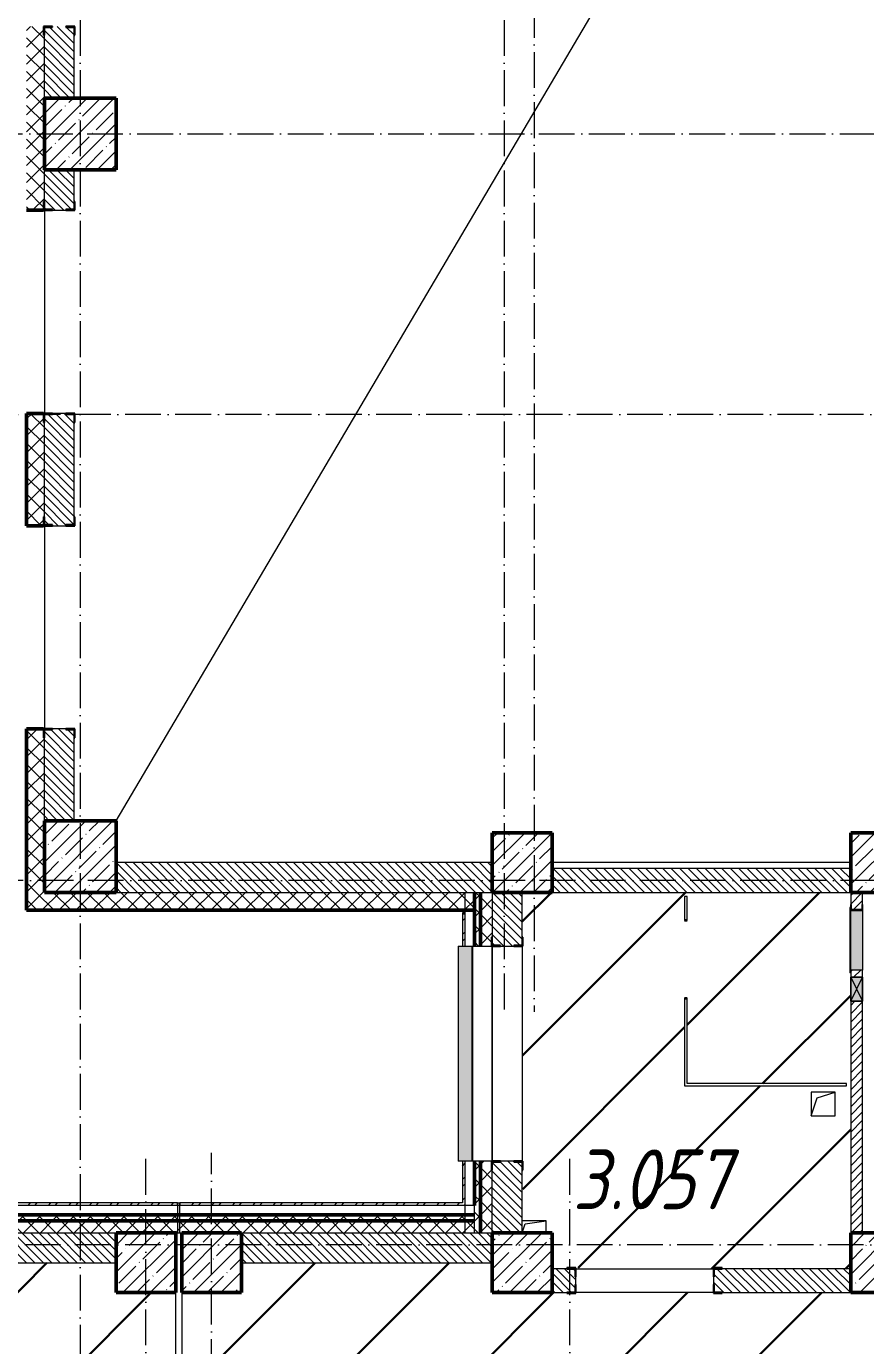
# Model space of a CAD drawing. Header units: millimetres. Extents: x 35697 to 388678, y -91946 to 171347.
# Drawn here: x 354371 to 361396, y -78326 to -67282 of the extents above; entities that cross this region are included whole.
import ezdxf

# ---------------------------------------------------------------- set-up
doc = ezdxf.new("R2010")
doc.units = ezdxf.units.MM
doc.linetypes.add('50_200_ШТРИХ_1Т_ш5_п1_п1_', pattern=[700, 500, -100, 0, -100])
for name, color, linetype, lineweight in [('2.1) ПГП окна 2.8 м', 5, 'Continuous', 30), ('A-DETL-____-OTLN-4', 7, 'Continuous', 18), ('A-DETL-GENF-OTLN', 7, 'Continuous', 9), ('A-DOOR-OPNG-MCUT', 7, 'Continuous', 35), ('A-FLOR-____-OTLN', 7, 'Continuous', 9), ('A-GENM-____-MCUT', 7, 'Continuous', 25), ('A-GENM-____-OTLN', 7, 'Continuous', 9), ('A-GENM-____-OTLN-1', 7, 'Continuous', 25), ('A-GLAZ-____-OTLN', 7, 'Continuous', 9), ('A-WALL-____-MCUT-2', 7, 'Continuous', 50), ('A-WALL-____-MCUT-3', 7, 'Continuous', 9), ('A-WALL-____-OTLN', 7, 'Continuous', 9), ('A-WALL-____-PATT-1', 7, 'Continuous', 9), ('A-WALL-FNSH-MCUT-1', 7, 'Continuous', 9), ('I-WALL-____-OTLN', 7, 'Continuous', 9), ('S-COLS-____-MCUT', 7, 'Continuous', 50), ('S-COLS-____-OTLN', 7, 'Continuous', 9), ('S-GRID-____-OTLN-1', 7, '50_200_ШТРИХ_1Т_ш5_п1_п1_', 9), ('Марки помещений', 7, 'Continuous', 9), ('стяжа', 7, 'Continuous', 30)]:
    doc.layers.add(name, color=color, linetype=linetype, lineweight=lineweight)
doc.layers.add('A-DOOR-____-OTLN-2', color=7, linetype='Continuous', lineweight=9, true_color=0xffffff)
doc.layers.add('A-GLAZ-____-OTLN-1', color=7, linetype='Continuous', lineweight=9, true_color=0xc0c0c0)
doc.styles.add('ISOCPEUR_I_2', font='isocpeui.ttf', dxfattribs={"width": 0.85, "height": 2.3})
pattern_1 = [(45, (283770.71, -86863.46), (-70.71068, 70.71068), []), (135, (283770.71, -86863.46), (-70.71068, -70.71068), [])]
pattern_2 = [(45, (283770.71, -86863.46), (-85.53659, 85.53659), []), (45, (283827.73, -86863.46), (-85.53659, 85.53659), [])]
pattern_3 = [(135, (283770.707, -86863.456), (-35.35534, -35.35534), [])]

# ---------------------------------------------------------------- blocks, each defined once
blk = doc.blocks.new('BSC_Колонна _Прямоугольная - 600х600-V17-АР1_План отверстий 3 этажа в осях 1-64_А-ГГ')
at = {"layer": 'S-COLS-____-OTLN'}
h = blk.add_hatch(dxfattribs=at)
h.set_pattern_fill('FP_53', color=256, style=0, pattern_type=2)
h.set_pattern_definition([(45, (-71050, -18681.04), (-114.04925, 114.04925), []), (45, (-70935.95, -18681.04), (-114.04925, 114.04925), [201.613, -40.323, 3.353, -36.97])])
h.paths.add_polyline_path([(-300, -300), (300, -300), (300, 300), (-300, 300)], flags=0)
at = {"layer": 'S-COLS-____-MCUT'}
for p, q in [((300, 300), (-300, 300)), ((-300, 300), (-300, -300)), ((300, -300), (300, 300)), ((-300, -300), (300, -300))]:
    blk.add_line(p, q, dxfattribs=at)
blk = doc.blocks.new('BSC_Колонна _Прямоугольная - 500х500-V23-АР1_План отверстий 3 этажа в осях 1-64_А-ГГ')
at = {"layer": 'S-COLS-____-OTLN'}
h = blk.add_hatch(dxfattribs=at)
h.set_pattern_fill('FP_60', color=256, style=0, pattern_type=2)
h.set_pattern_definition([(45, (-77750, -12581.04), (-114.04925, 114.04925), []), (45, (-77635.95, -12581.04), (-114.04925, 114.04925), [201.613, -40.323, 3.353, -36.97])])
h.paths.add_polyline_path([(-250, -250), (250, -250), (250, 250), (-250, 250)], flags=0)
at = {"layer": 'S-COLS-____-MCUT'}
for p, q in [((250, 250), (-250, 250)), ((-250, 250), (-250, -250)), ((250, -50), (250, 250)), ((-250, -250), (250, -250))]:
    blk.add_line(p, q, dxfattribs=at)
blk = doc.blocks.new('BSC_Колонна _Прямоугольная - 600х600-V84-АР1_План отверстий 3 этажа в осях 1-64_А-ГГ')
at = {"layer": 'S-COLS-____-OTLN'}
h = blk.add_hatch(dxfattribs=at)
h.set_pattern_fill('FP_121', color=256, style=0, pattern_type=2)
h.set_pattern_definition([(45, (-71050, -12631.04), (-114.04925, 114.04925), []), (45, (-70935.95, -12631.04), (-114.04925, 114.04925), [201.613, -40.323, 3.353, -36.97])])
h.paths.add_polyline_path([(-300, -300), (300, -300), (300, 300), (-300, 300)], flags=0)
at = {"layer": 'S-COLS-____-MCUT'}
for p, q in [((300, 300), (-300, 300)), ((-300, 300), (-300, -300)), ((300, -300), (300, 300)), ((-300, -300), (300, -300))]:
    blk.add_line(p, q, dxfattribs=at)
blk = doc.blocks.new('BSC_Колонна _Прямоугольная - 500х500-V133-АР1_План отверстий 3 этажа в осях 1-64_А-ГГ')
at = {"layer": 'S-COLS-____-OTLN'}
h = blk.add_hatch(dxfattribs=at)
h.set_pattern_fill('FP_156', color=256, style=0, pattern_type=2)
h.set_pattern_definition([(45, (-72150, -9231.04), (-114.04925, 114.04925), []), (45, (-72035.95, -9231.04), (-114.04925, 114.04925), [201.613, -40.323, 3.353, -36.97])])
h.paths.add_polyline_path([(-250, -250), (250, -250), (250, 250), (-250, 250)], flags=0)
at = {"layer": 'S-COLS-____-MCUT'}
for p, q in [((250, 250), (-250, 250)), ((-250, 250), (-250, -250)), ((250, -250), (250, 250)), ((-250, -250), (250, -250))]:
    blk.add_line(p, q, dxfattribs=at)
blk = doc.blocks.new('BSC_Колонна _Прямоугольная - 500х500-V134-АР1_План отверстий 3 этажа в осях 1-64_А-ГГ')
at = {"layer": 'S-COLS-____-OTLN'}
h = blk.add_hatch(dxfattribs=at)
h.set_pattern_fill('FP_157', color=256, style=0, pattern_type=2)
h.set_pattern_definition([(45, (-71600, -9231.04), (-114.04925, 114.04925), []), (45, (-71485.95, -9231.04), (-114.04925, 114.04925), [201.613, -40.323, 3.353, -36.97])])
h.paths.add_polyline_path([(-250, -250), (250, -250), (250, 250), (-250, 250)], flags=0)
at = {"layer": 'S-COLS-____-MCUT'}
for p, q in [((250, 250), (-250, 250)), ((-250, 250), (-250, -250)), ((250, -250), (250, 250)), ((-250, -250), (250, -250))]:
    blk.add_line(p, q, dxfattribs=at)
blk = doc.blocks.new('DOR_ДУ_распашная__1Ст_Прямоугольная_ШЕР - Вн_650х2100h_Кабинки С_у-17949503-АР1_План отверстий 3 этажа в осях 1-64_А-ГГ')
at = {"layer": 'A-DOOR-OPNG-MCUT'}
for p, q in [((-325, 10), (-325, -10)), ((325, -10), (325, 10))]:
    blk.add_line(p, q, dxfattribs=at)
blk = doc.blocks.new('BSC_Колонна _Прямоугольная - 500х500-V154-АР1_План отверстий 3 этажа в осях 1-64_А-ГГ')
at = {"layer": 'S-COLS-____-OTLN'}
h = blk.add_hatch(dxfattribs=at)
h.set_pattern_fill('FP_177', color=256, style=0, pattern_type=2)
h.set_pattern_definition([(45, (-74750, -12581.04), (-114.04925, 114.04925), []), (45, (-74635.95, -12581.04), (-114.04925, 114.04925), [201.613, -40.323, 3.353, -36.97])])
h.paths.add_polyline_path([(-250, -250), (250, -250), (250, 250), (-250, 250)], flags=0)
at = {"layer": 'S-COLS-____-MCUT'}
for p, q in [((250, 250), (-250, 250)), ((-250, 250), (-250, -250)), ((250, -250), (250, 250)), ((-250, -250), (250, -250))]:
    blk.add_line(p, q, dxfattribs=at)
blk = doc.blocks.new('BSC_Колонна _Прямоугольная - 500х500-V158-АР1_План отверстий 3 этажа в осях 1-64_А-ГГ')
at = {"layer": 'S-COLS-____-OTLN'}
h = blk.add_hatch(dxfattribs=at)
h.set_pattern_fill('FP_182', color=256, style=0, pattern_type=2)
h.set_pattern_definition([(45, (-77750, -9231.04), (-114.04925, 114.04925), []), (45, (-77635.95, -9231.04), (-114.04925, 114.04925), [201.613, -40.323, 3.353, -36.97])])
h.paths.add_polyline_path([(-250, -250), (250, -250), (250, 250), (-250, 250)], flags=0)
at = {"layer": 'S-COLS-____-MCUT'}
for p, q in [((250, 250), (-250, 250)), ((-250, 250), (-250, -250)), ((250, -250), (250, 250)), ((-250, -250), (250, -250))]:
    blk.add_line(p, q, dxfattribs=at)
blk = doc.blocks.new('BSC_Колонна _Прямоугольная - 500х500-V159-АР1_План отверстий 3 этажа в осях 1-64_А-ГГ')
at = {"layer": 'S-COLS-____-OTLN'}
h = blk.add_hatch(dxfattribs=at)
h.set_pattern_fill('FP_183', color=256, style=0, pattern_type=2)
h.set_pattern_definition([(45, (-74750, -9231.04), (-114.04925, 114.04925), []), (45, (-74635.95, -9231.04), (-114.04925, 114.04925), [201.613, -40.323, 3.353, -36.97])])
h.paths.add_polyline_path([(-250, -250), (250, -250), (250, 250), (-250, 250), (-250, 103)], flags=0)
at = {"layer": 'S-COLS-____-MCUT'}
for p, q in [((250, 250), (-250, 250)), ((-250, 250), (-250, -250)), ((250, -250), (250, 250)), ((-250, -250), (250, -250))]:
    blk.add_line(p, q, dxfattribs=at)
blk = doc.blocks.new('Фахверк_СКБ_Уголок - 250_3380-27498580-АР1_План отверстий 3 этажа в осях 1-64_А-ГГ')
at = {"layer": 'A-GENM-____-MCUT'}
for p, q in [((200, 181), (125, 181)), ((125, 181), (125, 106)), ((131, 106), (131, 175)), ((131, 175), (200, 175)), ((200, 175), (200, 181)), ((125, 106), (131, 106)), ((131, -6), (125, -6)), ((125, -6), (125, -81)), ((125, -81), (200, -81)), ((131, -75), (131, -6)), ((200, -75), (131, -75)), ((200, -81), (200, -75))]:
    blk.add_line(p, q, dxfattribs=at)
blk = doc.blocks.new('Фахверк_СКБ_Уголок - 250_2700-27497298-АР1_План отверстий 3 этажа в осях 1-64_А-ГГ')
at = {"layer": 'A-GENM-____-MCUT'}
for p, q in [((200, 181), (125, 181)), ((125, 181), (125, 106)), ((131, 106), (131, 175)), ((131, 175), (200, 175)), ((200, 175), (200, 181)), ((125, 106), (131, 106)), ((131, -6), (125, -6)), ((125, -6), (125, -81)), ((125, -81), (200, -81)), ((131, -75), (131, -6)), ((200, -75), (131, -75)), ((200, -81), (200, -75))]:
    blk.add_line(p, q, dxfattribs=at)
blk = doc.blocks.new('154_Стойка_СКБ_Уголок - СМ-2180_200-28268025-АР1_План отверстий 3 этажа в осях 1-64_А-ГГ')
at = {"layer": 'A-GENM-____-MCUT'}
for p, q in [((125, 156), (125, 81)), ((200, 156), (125, 156)), ((131, 81), (131, 150)), ((131, 150), (200, 150)), ((200, 150), (200, 156)), ((125, 81), (131, 81)), ((131, 19), (125, 19)), ((125, 19), (125, -56)), ((131, -50), (131, 19)), ((125, -56), (200, -56)), ((200, -50), (131, -50)), ((200, -56), (200, -50))]:
    blk.add_line(p, q, dxfattribs=at)
blk = doc.blocks.new('Фахверк_СКБ_Уголок - 200_3550_зеркало-28264001-АР1_План отверстий 3 этажа в осях 1-64_А-ГГ')
at = {"layer": 'A-GENM-____-MCUT'}
for p, q in [((200, 156), (125, 156)), ((125, 156), (125, 81)), ((131, 81), (131, 150)), ((131, 150), (200, 150)), ((200, 150), (200, 156)), ((125, 81), (131, 81)), ((131, 19), (125, 19)), ((125, 19), (125, -56)), ((131, -50), (131, 19)), ((125, -56), (200, -56)), ((200, -50), (131, -50)), ((200, -56), (200, -50))]:
    blk.add_line(p, q, dxfattribs=at)
blk = doc.blocks.new('AR_Отверстие Ниша - Лючок-32404986-АР1_План отверстий 3 этажа в осях 1-64_А-ГГ')
at = {"layer": 'A-GLAZ-____-OTLN'}
blk.add_hatch(color=256, dxfattribs=at).paths.add_polyline_path([(-250, 47), (-250, -50), (250, -50), (250, 50), (-250, 50)], flags=0)
for p, q in [((-250, 50), (250, 50)), ((-250, -50), (-250, 50)), ((250, -50), (-250, -50))]:
    blk.add_line(p, q, dxfattribs=at)
blk = doc.blocks.new('Л_Общий_Лючок - Лючок-29697444-АР1_План отверстий 3 этажа в осях 1-64_А-ГГ')
at = {"layer": 'A-GLAZ-____-OTLN-1'}
blk.add_hatch(color=256, dxfattribs=at).paths.add_polyline_path([(524, 0), (-24, 0), (-24, -6), (524, -6)], flags=0)
at = {"layer": 'A-GLAZ-____-OTLN'}
for p, q in [((-24, 0), (-24, -6)), ((524, 0), (524, -6)), ((-24, -6), (524, -6))]:
    blk.add_line(p, q, dxfattribs=at)
blk = doc.blocks.new('154_Фахверк_СКБ_Швеллер - Тип_100_3960_зеркало-29769493-АР1_План отверстий 3 этажа в осях 1-64_А-ГГ')
at = {"layer": 'A-GENM-____-MCUT'}
for p, q in [((175, 50), (125, 50)), ((125, 50), (125, -50)), ((128, 47), (175, 47)), ((128, -47), (128, 47)), ((175, 47), (175, 50)), ((125, -50), (175, -50)), ((175, -47), (128, -47)), ((175, -50), (175, -47))]:
    blk.add_line(p, q, dxfattribs=at)
blk = doc.blocks.new('AR_Отверстие прямоугольное _в плите_ - AR_Отверстие прямоугольное _в плите_-30459207-АР1_План отверстий 3 этажа в осях 1-64_А-ГГ')
at = {"layer": 'A-GENM-____-OTLN'}
for p, q in [((100, 100), (-100, 100)), ((-100, 100), (-100, -100)), ((-100, -100), (-50, 50)), ((-50, 50), (100, 100)), ((100, -100), (100, 100)), ((-100, -100), (100, -100))]:
    blk.add_line(p, q, dxfattribs=at)
blk = doc.blocks.new('AR_Отверстие прямоугольное _в плите_ - AR_Отверстие прямоугольное _в плите_-30510746-АР1_План отверстий 3 этажа в осях 1-64_А-ГГ')
at = {"layer": 'A-GENM-____-OTLN'}
for p, q in [((100, 50), (-100, 50)), ((-100, -50), (-75, 25)), ((-75, 25), (100, 50)), ((100, -50), (100, 50))]:
    blk.add_line(p, q, dxfattribs=at)
blk = doc.blocks.new('Отлив_СКБ - Отлив витража_120_НВФ-V216-АР1_План отверстий 3 этажа в осях 1-64_А-ГГ')
at = {"layer": 'A-GLAZ-____-OTLN-1'}
for points in [[(0, 2), (1800, 2), (1800, 120), (0, 120), (0, 63)], [(0, 0), (1800, 0), (1800, 2), (0, 2)]]:
    blk.add_hatch(color=256, dxfattribs=at).paths.add_polyline_path(points, flags=0)
at = {"layer": 'A-GLAZ-____-OTLN'}
for p, q in [((0, 83), (0, 120)), ((1800, 120), (0, 120)), ((1800, 120), (1800, 83)), ((0, 2), (1800, 2)), ((1800, 0), (0, 0))]:
    blk.add_line(p, q, dxfattribs=at)
blk = doc.blocks.new('Стены 6 - Стены 4-31195849-АР1_План отверстий 3 этажа в осях 1-64_А-ГГ')
at = {"layer": 'A-WALL-____-MCUT-3'}
for p, q in [((-1799, 41030), (-1799, 41010)), ((-1549, 41030), (-1799, 41030)), ((-1799, 41010), (-1549, 41010)), ((-1549, 41010), (-1549, 41030))]:
    blk.add_line(p, q, dxfattribs=at)
blk = doc.blocks.new('AR_Отверстие прямоугольное _в стене__БезПР - AR_Отверстие прямоугольное _в стене__БезПР-36427953-АР1_План отверстий 3 этажа в осях 1-64_А-ГГ')
at = {"layer": 'A-GLAZ-____-OTLN'}
blk.add_hatch(color=256, dxfattribs=at).paths.add_polyline_path([(100, 50), (-100, 50), (-100, -50), (100, -50)], flags=0)
at = {"layer": 'A-DETL-GENF-OTLN'}
for p, q in [((-100, -50), (-100, 50)), ((-100, 50), (100, 50)), ((100, 50), (-100, -50)), ((-100, 50), (100, -50)), ((100, 50), (-100, 50)), ((-100, 50), (-100, -50)), ((100, 50), (100, -50)), ((100, -50), (100, 50)), ((100, -50), (-100, -50)), ((-100, -50), (100, -50))]:
    blk.add_line(p, q, dxfattribs=at)
blk = doc.blocks.new('3эт')
at = {"layer": 'S-GRID-____-OTLN-1', "color": 251, "ltscale": 0.6, "true_color": 0x636466}
for p, q in [((354820.7, -36982.5), (354820.7, -91173.5)), ((358370.7, -36982.5), (358370.7, -75532.4)), ((358620.7, -37250.7), (358620.7, -75532.4)), ((351097.5, -68182.4), (374089.5, -68182.4)), ((387845.1, -70532.4), (351097.5, -70532.4)), ((374089.5, -74432.4), (351097.5, -74432.4)), ((355370.7, -91346.1), (355370.7, -76712.9)), ((355920.7, -91173.5), (355920.7, -76712.9)), ((358920.7, -91346.1), (358920.7, -76712.9)), ((387845.1, -77482.4), (279340.9, -77482.4))]:
    blk.add_line(p, q, dxfattribs=at)

msp = doc.modelspace()

# ---------------------------------------------------------------- hatches: boundary and pattern name
at = {"layer": '2.1) ПГП окна 2.8 м'}
h = msp.add_hatch(dxfattribs=at)
h.set_pattern_fill('ANSI31', color=5, scale=250)
h.paths.add_polyline_path([(361265, -74658), (361271, -74632), (361271, -74532), (358771, -74532), (358521, -74532), (358521, -74907), (358527, -74907), (358527, -74982), (358521, -76782), (358527, -76782), (358527, -76857), (358522, -77282), (358721, -77282), (358721, -77382), (358771, -77382), (358771, -77682), (358896, -77682), (358896, -77676), (358971, -77676), (360121, -77682), (360121, -77676), (360196, -77676), (361271, -77682), (361271, -77382), (361271, -75442), (361271, -75242), (361271, -75206), (361265, -75206)])
h.paths.add_polyline_path([(359881, -75417), (359901, -75417), (359901, -76132), (361236, -76132), (361236, -76152), (359881, -76152)], flags=16)
h.paths.add_polyline_path([(359881, -74767), (359881, -74567), (359901, -74567), (359901, -74767)], flags=16)
h.paths.add_polyline_path([(360941, -76203), (361141, -76203), (361141, -76403), (360941, -76403)], flags=16)
h.paths.add_polyline_path([(366471, -75132), (366471, -74632), (366471, -74582), (366471, -74532), (364646, -74532), (364646, -74538), (364571, -74538), (363371, -74532), (363371, -74538), (363296, -74538), (362171, -74533), (362171, -74982), (361771, -74982), (361771, -75242), (361771, -75442), (361771, -76882), (361771, -77282), (361771, -77332), (361771, -77382), (361771, -77682), (362696, -77682), (362696, -77676), (362771, -77676), (363921, -77682), (363921, -77676), (363996, -77676), (365116, -77682), (365116, -77402), (365116, -77302), (365546, -77302), (365546, -77682), (366471, -77682), (366471, -77332), (366471, -77222), (366471, -76922), (366471, -76132), (366471, -76082)])
h.paths.add_polyline_path([(362290, -76632), (362290, -76832), (362090, -76832), (362090, -76632)], flags=16)
h.paths.add_polyline_path([(372421, -75282), (372421, -74782), (372421, -74532), (370546, -74532), (370546, -74538), (370471, -74538), (370471, -74532), (369271, -74532), (369271, -74538), (369196, -74538), (368571, -74537), (368571, -75232), (367171, -75232), (367171, -76922), (367171, -77222), (367171, -77682), (369266, -77682), (369266, -77676), (369341, -77676), (369341, -77682), (370491, -77682), (370491, -77676), (370566, -77676), (372421, -77681), (372421, -76132), (372421, -76082)])
h.paths.add_polyline_path([(358769, -77509), (360446, -77509), (360446, -76309), (358769, -76309)], flags=25)
h.paths.add_polyline_path([(362975, -76665), (364631, -76665), (364631, -75465), (362975, -75465)], flags=24)
h.paths.add_polyline_path([(368784, -76760), (370443, -76760), (370443, -75560), (368784, -75560)], flags=24)
h = msp.add_hatch(dxfattribs=at)
h.set_pattern_fill('ANSI31', color=5, scale=250)
h.paths.add_polyline_path([(322071, -77882), (321571, -77882), (321571, -77632), (319771, -77632), (319771, -77638), (319696, -77638), (319271, -77634), (319271, -77732), (319071, -77732), (319071, -77882), (318571, -77882), (318571, -77632), (316771, -77632), (316771, -77638), (316696, -77638), (315646, -77632), (315646, -77638), (315571, -77638), (313771, -77632), (313771, -77638), (313696, -77638), (313071, -77632), (313071, -77882), (312571, -77882), (312571, -77632), (310771, -77632), (310771, -77638), (310696, -77638), (310271, -77634), (310271, -77732), (310071, -77732), (310071, -77882), (309571, -77882), (309571, -77632), (302521, -77632), (301371, -77632), (301371, -77382), (298806, -77382, -0.683489), (298713, -77382), (293371, -77382), (293371, -77632), (289371, -77632), (281821, -77632), (281821, -77882), (281571, -77882), (281571, -78207), (281577, -78207), (281577, -78282), (281571, -80082), (281577, -80082), (281577, -80157), (281574, -80332), (281671, -80332), (281671, -80532), (281821, -80532), (281821, -80782), (289596, -80782), (289596, -80776), (289671, -80776), (290821, -80777), (290821, -80776), (290896, -80776), (292346, -80777), (292346, -80776), (292421, -80776), (293571, -80777), (293571, -80776), (293646, -80776), (294696, -80777), (294696, -80776), (294771, -80776), (295771, -80777), (295771, -80776), (295846, -80776), (296446, -80776), (296446, -80776), (296521, -80776), (297671, -80777), (297671, -80776), (297746, -80776), (302771, -80777), (302771, -80776), (302846, -80776), (307396, -80777), (307396, -80776), (307471, -80776), (309171, -80777), (309171, -80776), (309246, -80776), (313096, -80777), (313096, -80776), (313249, -80776), (313261, -80782), (313661, -80782), (313871, -80782), (313871, -80776), (313946, -80776), (314096, -80776), (314096, -80776), (314171, -80776), (314871, -80777), (314871, -80776), (314946, -80776), (316746, -80777), (316746, -80776), (316821, -80776), (317971, -80777), (317971, -80776), (318046, -80776), (322071, -80777)])
h.paths.add_polyline_path([(355621, -77882), (355121, -77882), (355121, -77632), (352621, -77632), (352621, -77882), (352121, -77882), (352121, -77732), (351921, -77732), (351946, -77657), (352121, -77632), (352121, -77382), (351777, -77382), (351777, -77451), (351771, -77563), (351771, -77382), (346621, -77382), (346621, -77661), (346821, -77632), (346821, -77732), (346621, -77732), (346621, -77882), (346121, -77882), (346121, -77732), (345921, -77732), (345921, -77632), (343971, -77632), (343971, -77638), (343896, -77638), (343621, -77632), (343621, -77882), (343121, -77882), (343121, -77632), (342846, -77632), (342846, -77638), (342771, -77638), (342771, -77632), (340971, -77632), (340971, -77638), (340896, -77638), (339846, -77632), (339846, -77638), (339771, -77638), (337971, -77632), (337971, -77638), (337821, -77638), (337821, -77732), (337621, -77732), (337621, -77882), (337121, -77882), (337121, -77732), (336921, -77732), (336946, -77657), (337121, -77632), (337121, -77382), (336777, -77382), (336777, -77451), (336771, -77563), (336771, -77382), (334971, -77382), (334971, -77451), (334971, -77563), (334971, -77638), (334896, -77638), (334621, -77632), (334621, -77882), (334121, -77882), (334121, -77732), (333921, -77732), (333946, -77657), (334121, -77632), (334121, -77382), (333777, -77382), (333777, -77451), (333771, -77563), (333771, -77382), (331971, -77382), (331971, -77451), (331971, -77563), (331971, -77638), (331896, -77638), (330846, -77632), (330846, -77638), (330771, -77638), (330771, -77632), (328971, -77632), (328971, -77638), (328821, -77638), (328821, -77732), (328621, -77732), (328621, -77882), (328121, -77882), (328121, -77732), (327921, -77732), (327946, -77657), (328121, -77632), (328121, -77382), (327777, -77382), (327777, -77451), (327771, -77563), (327771, -77382), (325971, -77382), (325971, -77451), (325971, -77563), (325971, -77638), (325896, -77638), (325621, -77632), (325621, -77882), (325121, -77882), (325121, -77732), (324921, -77732), (324946, -77657), (325121, -77632), (325121, -77382), (324777, -77382), (324777, -77451), (324771, -77563), (324771, -77382), (322971, -77382), (322971, -77451), (322971, -77563), (322971, -77638), (322896, -77638), (322621, -77632), (322621, -77882), (322121, -77882), (322121, -80782), (326146, -80782), (326146, -80776), (326221, -80776), (327921, -80777), (327921, -80776), (327996, -80776), (329321, -80777), (329321, -80776), (329396, -80776), (329496, -80776), (329496, -80776), (329571, -80776), (331371, -80777), (331371, -80776), (331446, -80776), (337946, -80777), (337946, -80776), (338021, -80776), (339721, -80777), (339721, -80776), (339796, -80776), (340446, -80777), (340446, -80776), (340521, -80776), (341421, -80777), (341421, -80776), (341496, -80776), (346946, -80777), (346946, -80776), (347021, -80776), (348721, -80777), (348721, -80776), (348796, -80776), (352746, -80777), (352746, -80776), (352821, -80776), (353721, -80777), (353721, -80776), (353796, -80776), (355621, -80777)])
h.paths.add_polyline_path([(324777, -77632), (324846, -77632), (324846, -77638), (324777, -77638)], flags=16)
h.paths.add_polyline_path([(327777, -77632), (327846, -77632), (327846, -77638), (327777, -77638)], flags=16)
h.paths.add_polyline_path([(333777, -77632), (333846, -77632), (333846, -77638), (333777, -77638)], flags=16)
h.paths.add_polyline_path([(336777, -77632), (336846, -77632), (336846, -77638), (336777, -77638)], flags=16)
h.paths.add_polyline_path([(351777, -77632), (351846, -77632), (351846, -77638), (351777, -77638)], flags=16)
h.paths.add_polyline_path([(372821, -77882), (370566, -77882), (370566, -77888), (370491, -77888), (370491, -77882), (369341, -77882), (369341, -77888), (369266, -77888), (363996, -77882), (363996, -77888), (363921, -77888), (362771, -77882), (362771, -77888), (362696, -77888), (361771, -77882), (361271, -77882), (360196, -77882), (360196, -77888), (360121, -77888), (360121, -77882), (358971, -77882), (358971, -77888), (358896, -77888), (358771, -77882), (358271, -77882), (358271, -77632), (356171, -77632), (356171, -77882), (355671, -77882), (355671, -80782), (356171, -80782), (356496, -80782), (356496, -80776), (356571, -80776), (358271, -80777), (358271, -80776), (358346, -80776), (361996, -80778), (361996, -80776), (362071, -80776), (362771, -80777), (362771, -80776), (362846, -80776), (362996, -80777), (362996, -80776), (363071, -80776), (363771, -80777), (363771, -80776), (363846, -80776), (363996, -80777), (363996, -80776), (364071, -80776), (372771, -80782), (372821, -80782), (372821, -80082)])
h.paths.add_polyline_path([(301397, -79889), (303031, -79889), (303031, -78689), (301397, -78689)], flags=24)
h.paths.add_polyline_path([(340248, -79908), (341925, -79908), (341925, -78708), (340248, -78708)], flags=24)
at = {"layer": 'A-WALL-____-PATT-1'}
h = msp.add_hatch(dxfattribs=at)
h.set_pattern_fill('FP_1', color=256, style=0, pattern_type=2)
h.set_pattern_definition(pattern_1)
h.paths.add_polyline_path([(354371, -74532), (354521, -74532), (354521, -73237), (354515, -73237), (354515, -73162), (354371, -73162)], flags=0)
h.paths.add_polyline_path([(354456, -71462), (354515, -71462), (354515, -71387), (354521, -71387), (354521, -70597), (354515, -70597), (354515, -70522), (354371, -70522), (354371, -71462)], flags=0)
h.paths.add_polyline_path([(354456, -68822), (354515, -68822), (354515, -68747), (354521, -68747), (354521, -67357), (354515, -67357), (354515, -67282), (354371, -67282), (354371, -68822)], flags=0)
h.paths.add_polyline_path([(354456, -65582), (354515, -65582), (354515, -65507), (354521, -65507), (354521, -64717), (354515, -64717), (354515, -64642), (354371, -64642), (354371, -65582)], flags=0)
h.paths.add_polyline_path([(354456, -62942), (354515, -62942), (354515, -62867), (354521, -62867), (354521, -61477), (354515, -61477), (354515, -61402), (354371, -61402), (354371, -62942)], flags=0)
h.paths.add_polyline_path([(354371, -59702), (354515, -59702), (354515, -59627), (354521, -59627), (354521, -58837), (354515, -58837), (354515, -58762), (354371, -58762)], flags=0)
h.paths.add_polyline_path([(354371, -57062), (354515, -57062), (354515, -56987), (354521, -56987), (354521, -55597), (354515, -55597), (354515, -55522), (354371, -55522)], flags=0)
h.paths.add_polyline_path([(354371, -53822), (354515, -53822), (354515, -53747), (354521, -53747), (354521, -52957), (354515, -52957), (354515, -52882), (354371, -52882)], flags=0)
h.paths.add_polyline_path([(354515, -51182), (354515, -51107), (354521, -51107), (354521, -49717), (354515, -49717), (354515, -49642), (354371, -49642), (354371, -51182), (354456, -51182)], flags=0)
h.paths.add_polyline_path([(354515, -47942), (354515, -47867), (354521, -47867), (354521, -47077), (354515, -47077), (354515, -47002), (354371, -47002), (354371, -47942), (354456, -47942)], flags=0)
h.paths.add_polyline_path([(354515, -45302), (354515, -45227), (354521, -45227), (354521, -43932), (354371, -43932), (354371, -45302), (354456, -45302)], flags=0)
h = msp.add_hatch(dxfattribs=at)
h.set_pattern_fill('FP_6', color=256, style=0, pattern_type=2)
h.set_pattern_definition(pattern_3)
h.paths.add_polyline_path([(354590, -67882), (354771, -67882), (354771, -67288), (354702, -67288), (354702, -67282), (354590, -67282), (354590, -67288), (354521, -67288), (354521, -67882)], flags=0)
h.paths.add_polyline_path([(354702, -65582), (354702, -65576), (354771, -65576), (354771, -64648), (354702, -64648), (354702, -64642), (354590, -64642), (354590, -64648), (354521, -64648), (354521, -65576), (354590, -65576), (354590, -65582)], flags=0)
h.paths.add_polyline_path([(354702, -62942), (354702, -62936), (354771, -62936), (354771, -62482), (354521, -62482), (354521, -62936), (354590, -62936), (354590, -62942)], flags=0)
h = msp.add_hatch(dxfattribs=at)
h.set_pattern_fill('FP_6', color=256, style=0, pattern_type=2)
h.set_pattern_definition(pattern_3)
h.paths.add_polyline_path([(354702, -73932), (354771, -73932), (354771, -73168), (354702, -73168), (354702, -73162), (354590, -73162), (354590, -73168), (354521, -73168), (354521, -73932), (354590, -73932)], flags=0)
h.paths.add_polyline_path([(354590, -71462), (354702, -71462), (354702, -71456), (354771, -71456), (354771, -70528), (354702, -70528), (354702, -70522), (354590, -70522), (354590, -70528), (354521, -70528), (354521, -71456), (354590, -71456)], flags=0)
h.paths.add_polyline_path([(354590, -68822), (354702, -68822), (354702, -68816), (354771, -68816), (354771, -68482), (354521, -68482), (354521, -68816), (354590, -68816)], flags=0)
h = msp.add_hatch(dxfattribs=at)
h.set_pattern_fill('FP_6', color=256, style=0, pattern_type=2)
h.set_pattern_definition(pattern_3)
h.paths.add_polyline_path([(358271, -74532), (358271, -74282), (355121, -74282), (355121, -74532), (357991, -74532)], flags=0)
h = msp.add_hatch(dxfattribs=at)
h.set_pattern_fill('FP_6', color=256, style=0, pattern_type=2)
h.set_pattern_definition(pattern_3)
h.paths.add_polyline_path([(361271, -74532), (361271, -74332), (358771, -74332), (358771, -74532), (359758, -74532)], flags=0)
h = msp.add_hatch(dxfattribs=at)
h.set_pattern_fill('FP_1', color=256, style=0, pattern_type=2)
h.set_pattern_definition(pattern_1)
h.paths.add_polyline_path([(358121, -74682), (358121, -74532), (354371, -74532), (354371, -74682), (357991, -74682)], flags=0)
h = msp.add_hatch(dxfattribs=at)
h.set_pattern_fill('FP_1', color=256, style=0, pattern_type=2)
h.set_pattern_definition(pattern_1)
h.paths.add_polyline_path([(358121, -77382), (358171, -77382), (358171, -76782), (358121, -76782)], flags=0)
h.paths.add_polyline_path([(358171, -74982), (358171, -74532), (358121, -74532), (358121, -74982)], flags=0)
h = msp.add_hatch(dxfattribs=at)
h.set_pattern_fill('FP_1', color=256, style=0, pattern_type=2)
h.set_pattern_definition(pattern_1)
h.paths.add_polyline_path([(358271, -77382), (358271, -76857), (358265, -76857), (358265, -76782), (358171, -76782), (358171, -77382), (358265, -77382)], flags=0)
h.paths.add_polyline_path([(358265, -74982), (358265, -74907), (358271, -74907), (358271, -74532), (358171, -74532), (358171, -74982)], flags=0)
h = msp.add_hatch(dxfattribs=at)
h.set_pattern_fill('FP_6', color=256, style=0, pattern_type=2)
h.set_pattern_definition(pattern_3)
h.paths.add_polyline_path([(358452, -77382), (358521, -77382), (358521, -76788), (358452, -76788), (358452, -76782), (358340, -76782), (358340, -76788), (358271, -76788), (358271, -77382), (358432, -77382)], flags=0)
h.paths.add_polyline_path([(358452, -74982), (358452, -74976), (358521, -74976), (358521, -74532), (358271, -74532), (358271, -74976), (358340, -74976), (358340, -74982)], flags=0)
h = msp.add_hatch(dxfattribs=at)
h.set_pattern_fill('FP_5', color=256, style=0, pattern_type=2)
h.set_pattern_definition([(45, (283770.707, -86863.456), (-35.35534, 35.35534), [])])
h.paths.add_polyline_path([(361271, -77382), (361371, -77382), (361371, -75442), (361271, -75442), (361271, -75809)], flags=0)
h.paths.add_polyline_path([(361271, -75242), (361371, -75242), (361371, -75182), (361271, -75182)], flags=0)
h.paths.add_polyline_path([(361368, -74679), (361368, -74632), (361371, -74632), (361371, -74532), (361271, -74532), (361271, -74632), (361274, -74632), (361274, -74679)], flags=0)
h = msp.add_hatch(dxfattribs=at)
h.set_pattern_fill('FP_3', color=256, style=0, pattern_type=2)
h.set_pattern_definition(pattern_2)
h.paths.add_polyline_path([(358041, -77152), (358041, -76782), (358021, -76782), (358021, -77152)], flags=0)
h.paths.add_polyline_path([(358041, -74982), (358041, -74702), (358021, -74702), (358021, -74982)], flags=0)
h = msp.add_hatch(dxfattribs=at)
h.set_pattern_fill('FP_3', color=256, style=0, pattern_type=2)
h.set_pattern_definition(pattern_2)
h.paths.add_polyline_path([(355636, -77152), (355636, -77132), (351771, -77132), (351771, -77152), (354456, -77152)], flags=0)
h.paths.add_polyline_path([(343851, -77152), (343971, -77152), (343971, -77132), (342771, -77132), (342771, -77152)], flags=0)
h.paths.add_polyline_path([(340316, -77152), (340971, -77152), (340971, -77132), (339771, -77132), (339771, -77152)], flags=0)
h.paths.add_polyline_path([(337971, -77152), (337971, -77132), (336771, -77132), (336771, -77152), (336781, -77152)], flags=0)
h.paths.add_polyline_path([(334971, -77152), (334971, -77132), (333771, -77132), (333771, -77152)], flags=0)
h.paths.add_polyline_path([(330771, -77152), (331971, -77152), (331971, -77132), (330771, -77132)], flags=0)
h.paths.add_polyline_path([(328971, -77152), (328971, -77132), (327771, -77132), (327771, -77152), (327944, -77152)], flags=0)
h.paths.add_polyline_path([(324771, -77152), (325971, -77152), (325971, -77132), (324771, -77132)], flags=0)
h.paths.add_polyline_path([(322971, -77152), (322971, -77132), (322106, -77132), (322106, -77152), (322641, -77152)], flags=0)
h = msp.add_hatch(dxfattribs=at)
h.set_pattern_fill('FP_3', color=256, style=0, pattern_type=2)
h.set_pattern_definition(pattern_2)
h.paths.add_polyline_path([(358021, -77152), (358021, -77132), (355656, -77132), (355656, -77152), (357991, -77152)], flags=0)
h = msp.add_hatch(dxfattribs=at)
h.set_pattern_fill('FP_1', color=256, style=0, pattern_type=2)
h.set_pattern_definition(pattern_1)
h.paths.add_polyline_path([(358121, -77282), (358121, -77232), (351771, -77232), (351771, -77282), (357991, -77282)], flags=0)
h.paths.add_polyline_path([(343851, -77282), (343971, -77282), (343971, -77232), (342771, -77232), (342771, -77282)], flags=0)
h.paths.add_polyline_path([(340971, -77282), (340971, -77232), (339771, -77232), (339771, -77282), (340316, -77282)], flags=0)
h.paths.add_polyline_path([(337971, -77282), (337971, -77232), (336771, -77232), (336771, -77282), (336781, -77282)], flags=0)
h.paths.add_polyline_path([(334971, -77282), (334971, -77232), (333771, -77232), (333771, -77282)], flags=0)
h.paths.add_polyline_path([(330771, -77282), (331971, -77282), (331971, -77232), (330771, -77232)], flags=0)
h.paths.add_polyline_path([(328971, -77282), (328971, -77232), (327771, -77232), (327771, -77282), (327944, -77282)], flags=0)
h.paths.add_polyline_path([(325971, -77282), (325971, -77232), (324771, -77232), (324771, -77282)], flags=0)
h.paths.add_polyline_path([(322641, -77282), (322971, -77282), (322971, -77232), (321571, -77232), (321571, -77282)], flags=0)
h.paths.add_polyline_path([(318571, -77282), (319771, -77282), (319771, -77232), (318571, -77232)], flags=0)
h.paths.add_polyline_path([(316771, -77282), (316771, -77232), (315571, -77232), (315571, -77282)], flags=0)
h.paths.add_polyline_path([(313771, -77282), (313771, -77232), (312571, -77232), (312571, -77282)], flags=0)
h.paths.add_polyline_path([(310771, -77282), (310771, -77232), (307601, -77232), (307601, -77282), (308502, -77282)], flags=0)
h = msp.add_hatch(dxfattribs=at)
h.set_pattern_fill('FP_1', color=256, style=0, pattern_type=2)
h.set_pattern_definition(pattern_1)
h.paths.add_polyline_path([(358121, -77382), (358121, -77282), (351771, -77282), (351771, -77376), (351846, -77376), (351846, -77382), (357991, -77382)], flags=0)
h.paths.add_polyline_path([(343851, -77382), (343896, -77382), (343896, -77376), (343971, -77376), (343971, -77282), (342771, -77282), (342771, -77376), (342846, -77376), (342846, -77382), (343621, -77382)], flags=0)
h.paths.add_polyline_path([(340896, -77382), (340896, -77376), (340971, -77376), (340971, -77282), (339771, -77282), (339771, -77376), (339846, -77376), (339846, -77382), (340316, -77382)], flags=0)
h.paths.add_polyline_path([(337896, -77382), (337896, -77376), (337971, -77376), (337971, -77282), (336771, -77282), (336771, -77376), (336846, -77376), (336846, -77382), (337621, -77382)], flags=0)
h.paths.add_polyline_path([(334896, -77382), (334896, -77376), (334971, -77376), (334971, -77282), (333771, -77282), (333771, -77376), (333846, -77376), (333846, -77382), (334121, -77382)], flags=0)
h.paths.add_polyline_path([(331896, -77382), (331896, -77376), (331971, -77376), (331971, -77282), (330771, -77282), (330771, -77376), (330846, -77376), (330846, -77382), (331479, -77382)], flags=0)
h.paths.add_polyline_path([(327846, -77382), (328896, -77382), (328896, -77376), (328971, -77376), (328971, -77282), (327771, -77282), (327771, -77376), (327846, -77376)], flags=0)
h.paths.add_polyline_path([(325121, -77382), (325896, -77382), (325896, -77376), (325971, -77376), (325971, -77282), (324771, -77282), (324771, -77376), (324846, -77376), (324846, -77382)], flags=0)
h.paths.add_polyline_path([(322641, -77382), (322896, -77382), (322896, -77376), (322971, -77376), (322971, -77282), (321571, -77282), (321571, -77382), (322621, -77382)], flags=0)
h.paths.add_polyline_path([(319106, -77382), (319696, -77382), (319696, -77376), (319771, -77376), (319771, -77282), (318571, -77282), (318571, -77382), (319071, -77382)], flags=0)
h.paths.add_polyline_path([(316696, -77382), (316696, -77376), (316771, -77376), (316771, -77282), (315571, -77282), (315571, -77376), (315646, -77376), (315646, -77382)], flags=0)
h.paths.add_polyline_path([(313696, -77382), (313696, -77376), (313771, -77376), (313771, -77282), (312571, -77282), (312571, -77382), (313071, -77382)], flags=0)
h.paths.add_polyline_path([(310696, -77382), (310696, -77376), (310771, -77376), (310771, -77282), (307601, -77282), (307601, -77382), (310071, -77382)], flags=0)
h = msp.add_hatch(dxfattribs=at)
h.set_pattern_fill('FP_6', color=256, style=0, pattern_type=2)
h.set_pattern_definition(pattern_3)
h.paths.add_polyline_path([(355121, -77632), (355121, -77382), (352621, -77382), (352621, -77632), (354456, -77632)], flags=0)
h = msp.add_hatch(dxfattribs=at)
h.set_pattern_fill('FP_6', color=256, style=0, pattern_type=2)
h.set_pattern_definition(pattern_3)
h.paths.add_polyline_path([(358271, -77632), (358271, -77382), (356171, -77382), (356171, -77632), (357991, -77632)], flags=0)
h = msp.add_hatch(dxfattribs=at)
h.set_pattern_fill('FP_6', color=256, style=0, pattern_type=2)
h.set_pattern_definition(pattern_3)
h.paths.add_polyline_path([(360127, -77882), (361271, -77882), (361271, -77682), (360127, -77682), (360127, -77751), (360121, -77751), (360121, -77813), (360127, -77813), (360127, -77881)], flags=0)
h.paths.add_polyline_path([(358771, -77882), (358965, -77882), (358965, -77813), (358971, -77813), (358971, -77751), (358965, -77751), (358965, -77682), (358771, -77682), (358771, -77688)], flags=0)

# ---------------------------------------------------------------- linework, layer by layer
at = {"layer": 'A-DETL-____-OTLN-4'}
msp.add_line((355121, -73932), (372521, -44432), dxfattribs=at)
at = {"layer": 'A-FLOR-____-OTLN'}
for p, q in [((361271, -74282), (358771, -74282)), ((355621, -80782), (355621, -77882)), ((355671, -77882), (355671, -80782))]:
    msp.add_line(p, q, dxfattribs=at)
at = {"layer": 'A-WALL-____-MCUT-2'}
for p, q in [((354371, -68822), (354515, -68822)), ((354371, -70522), (354371, -71462)), ((354515, -70522), (354371, -70522)), ((354371, -71462), (354515, -71462)), ((354371, -73162), (354371, -74682)), ((354515, -73162), (354371, -73162)), ((358121, -74982), (358121, -74532)), ((358171, -74982), (358171, -74532)), ((354371, -74682), (358121, -74682)), ((358041, -74702), (358021, -74702)), ((358121, -77152), (358121, -76782)), ((358171, -77382), (358171, -76782)), ((358121, -77232), (351771, -77232)), ((358121, -77282), (351771, -77282))]:
    msp.add_line(p, q, dxfattribs=at)
at = {"layer": 'A-WALL-____-MCUT-3'}
for p, q in [((354521, -67882), (354521, -67357)), ((354771, -67882), (354771, -67357)), ((354521, -68747), (354521, -68482)), ((354771, -68747), (354771, -68482)), ((354590, -68822), (354702, -68822)), ((354702, -70522), (354590, -70522)), ((354521, -71387), (354521, -70597)), ((354771, -71387), (354771, -70597)), ((354590, -71462), (354702, -71462)), ((354702, -73162), (354590, -73162)), ((354521, -73932), (354521, -73237)), ((354771, -73932), (354771, -73237)), ((358271, -74282), (355121, -74282)), ((361271, -74332), (358771, -74332)), ((355121, -74532), (358271, -74532)), ((358041, -74532), (358041, -74982)), ((358271, -74532), (358271, -74907)), ((358521, -74907), (358521, -74532)), ((358771, -74532), (361271, -74532)), ((358041, -74982), (358265, -74982)), ((358340, -74982), (358452, -74982)), ((358041, -76782), (358041, -77382)), ((358265, -76782), (358041, -76782)), ((358271, -77382), (358271, -76857)), ((358452, -76782), (358340, -76782)), ((358521, -77382), (358521, -76857)), ((358121, -77152), (351771, -77152)), ((358121, -77382), (358121, -77152)), ((352621, -77382), (355121, -77382)), ((355621, -77382), (355671, -77382)), ((356171, -77382), (358271, -77382)), ((352621, -77632), (355121, -77632)), ((356171, -77632), (358271, -77632)), ((358896, -77682), (358771, -77682)), ((361271, -77682), (360196, -77682)), ((358971, -77813), (358971, -77751)), ((360121, -77751), (360121, -77813)), ((358771, -77882), (358896, -77882)), ((360196, -77882), (361271, -77882))]:
    msp.add_line(p, q, dxfattribs=at)
at = {"layer": 'A-WALL-____-OTLN'}
for p, q in [((354521, -68822), (354521, -70522)), ((354521, -71462), (354521, -73162)), ((358271, -74982), (358271, -76782)), ((358271, -76782), (358271, -74982)), ((358521, -74982), (358521, -76782))]:
    msp.add_line(p, q, dxfattribs=at)
at = {"layer": 'A-WALL-FNSH-MCUT-1'}
for p, q in [((361271, -74532), (361271, -74632)), ((361371, -74632), (361371, -74532)), ((359901, -74567), (359881, -74567)), ((359881, -74567), (359881, -74767)), ((359901, -74767), (359901, -74567)), ((358021, -74702), (358021, -74982)), ((358021, -74982), (358041, -74982)), ((361271, -75182), (361271, -75242)), ((361371, -75242), (361371, -75182)), ((359881, -75417), (359881, -76152)), ((359901, -76132), (359901, -75417)), ((361271, -75442), (361271, -77382)), ((361371, -77382), (361371, -75442)), ((359881, -76152), (361236, -76152)), ((361236, -76132), (359901, -76132)), ((361236, -76152), (361236, -76132)), ((358021, -76782), (358021, -77132)), ((358041, -76782), (358021, -76782)), ((355636, -77132), (351771, -77132)), ((355636, -77152), (355636, -77132)), ((358021, -77132), (355656, -77132)), ((355656, -77132), (355656, -77152))]:
    msp.add_line(p, q, dxfattribs=at)
at = {"layer": 'I-WALL-____-OTLN'}
for p, q in [((358971, -77682), (360121, -77682)), ((360121, -77882), (358971, -77882))]:
    msp.add_line(p, q, dxfattribs=at)

# ---------------------------------------------------------------- block references
at = {"layer": 'A-DOOR-____-OTLN-2', "rotation": 90}
msp.add_blockref('DOR_ДУ_распашная__1Ст_Прямоугольная_ШЕР - Вн_650х2100h_Кабинки С_у-17949503-АР1_План отверстий 3 этажа в осях 1-64_А-ГГ', (359891, -75092), dxfattribs=at)
at = {"layer": 'A-GENM-____-OTLN'}
for name, p in [('AR_Отверстие прямоугольное _в плите_ - AR_Отверстие прямоугольное _в плите_-30459207-АР1_План отверстий 3 этажа в осях 1-64_А-ГГ', (361041, -76303)), ('AR_Отверстие прямоугольное _в плите_ - AR_Отверстие прямоугольное _в плите_-30510746-АР1_План отверстий 3 этажа в осях 1-64_А-ГГ', (358621, -77332))]:
    msp.add_blockref(name, p, dxfattribs=at)
at = {"layer": 'A-GENM-____-OTLN-1'}
for name, p, rotation in [('Фахверк_СКБ_Уголок - 250_3380-27498580-АР1_План отверстий 3 этажа в осях 1-64_А-ГГ', (354596, -67157), 269.9999999999999), ('Фахверк_СКБ_Уголок - 250_3380-27498580-АР1_План отверстий 3 этажа в осях 1-64_А-ГГ', (354696, -68947), 89.99999999999991), ('Фахверк_СКБ_Уголок - 250_3380-27498580-АР1_План отверстий 3 этажа в осях 1-64_А-ГГ', (354596, -70397), 269.9999999999999), ('Фахверк_СКБ_Уголок - 250_3380-27498580-АР1_План отверстий 3 этажа в осях 1-64_А-ГГ', (354696, -71587), 89.99999999999991), ('Фахверк_СКБ_Уголок - 250_3380-27498580-АР1_План отверстий 3 этажа в осях 1-64_А-ГГ', (354596, -73037), 269.9999999999999), ('154_Фахверк_СКБ_Швеллер - Тип_100_3960_зеркало-29769493-АР1_План отверстий 3 этажа в осях 1-64_А-ГГ', (361321, -74807), 89.99999999999984), ('Фахверк_СКБ_Уголок - 250_2700-27497298-АР1_План отверстий 3 этажа в осях 1-64_А-ГГ', (358446, -75107), 89.9999999999999), ('Фахверк_СКБ_Уголок - 250_2700-27497298-АР1_План отверстий 3 этажа в осях 1-64_А-ГГ', (358346, -76657), 269.9999999999999), ('Фахверк_СКБ_Уголок - 200_3550_зеркало-28264001-АР1_План отверстий 3 этажа в осях 1-64_А-ГГ', (359096, -77732), 180)]:
    msp.add_blockref(name, p, dxfattribs=dict(at, rotation=rotation))
msp.add_blockref('154_Стойка_СКБ_Уголок - СМ-2180_200-28268025-АР1_План отверстий 3 этажа в осях 1-64_А-ГГ', (359996, -77832), dxfattribs=at)
at = {"layer": 'A-GLAZ-____-OTLN'}
for name, p, rotation in [('Л_Общий_Лючок - Лючок-29697444-АР1_План отверстий 3 этажа в осях 1-64_А-ГГ', (361271, -74682), 269.9999999999998), ('AR_Отверстие Ниша - Лючок-32404986-АР1_План отверстий 3 этажа в осях 1-64_А-ГГ', (361321, -74932), 89.99999999999984), ('Отлив_СКБ - Отлив витража_120_НВФ-V216-АР1_План отверстий 3 этажа в осях 1-64_А-ГГ', (358104, -76782), 90), ('AR_Отверстие прямоугольное _в стене__БезПР - AR_Отверстие прямоугольное _в стене__БезПР-36427953-АР1_План отверстий 3 этажа в осях 1-64_А-ГГ', (361321, -75342), 89.99999999999984)]:
    msp.add_blockref(name, p, dxfattribs=dict(at, rotation=rotation))
at = {"layer": 'A-WALL-____-OTLN', "rotation": 89.9999999999999}
msp.add_blockref('Стены 6 - Стены 4-31195849-АР1_План отверстий 3 этажа в осях 1-64_А-ГГ', (396666, -75584), dxfattribs=at)
at = {"layer": 'S-COLS-____-OTLN'}
for name, p in [('BSC_Колонна _Прямоугольная - 600х600-V17-АР1_План отверстий 3 этажа в осях 1-64_А-ГГ', (354821, -68182)), ('BSC_Колонна _Прямоугольная - 600х600-V84-АР1_План отверстий 3 этажа в осях 1-64_А-ГГ', (354821, -74232)), ('BSC_Колонна _Прямоугольная - 500х500-V154-АР1_План отверстий 3 этажа в осях 1-64_А-ГГ', (358521, -74282)), ('BSC_Колонна _Прямоугольная - 500х500-V23-АР1_План отверстий 3 этажа в осях 1-64_А-ГГ', (361521, -74282)), ('BSC_Колонна _Прямоугольная - 500х500-V134-АР1_План отверстий 3 этажа в осях 1-64_А-ГГ', (355371, -77632)), ('BSC_Колонна _Прямоугольная - 500х500-V133-АР1_План отверстий 3 этажа в осях 1-64_А-ГГ', (355921, -77632)), ('BSC_Колонна _Прямоугольная - 500х500-V159-АР1_План отверстий 3 этажа в осях 1-64_А-ГГ', (358521, -77632)), ('BSC_Колонна _Прямоугольная - 500х500-V158-АР1_План отверстий 3 этажа в осях 1-64_А-ГГ', (361521, -77632))]:
    msp.add_blockref(name, p, dxfattribs=at)
at = {"layer": 'стяжа'}
msp.add_blockref('3эт', (0, 0), dxfattribs=at)

# ---------------------------------------------------------------- texts
at = {"layer": 'Марки помещений', "insert": (358944, -76684), "char_height": 500, "width": 785.65, "attachment_point": 1, "style": 'ISOCPEUR_I_2'}
msp.add_mtext('3.057', dxfattribs=at)

doc.saveas('drawing.dxf')
